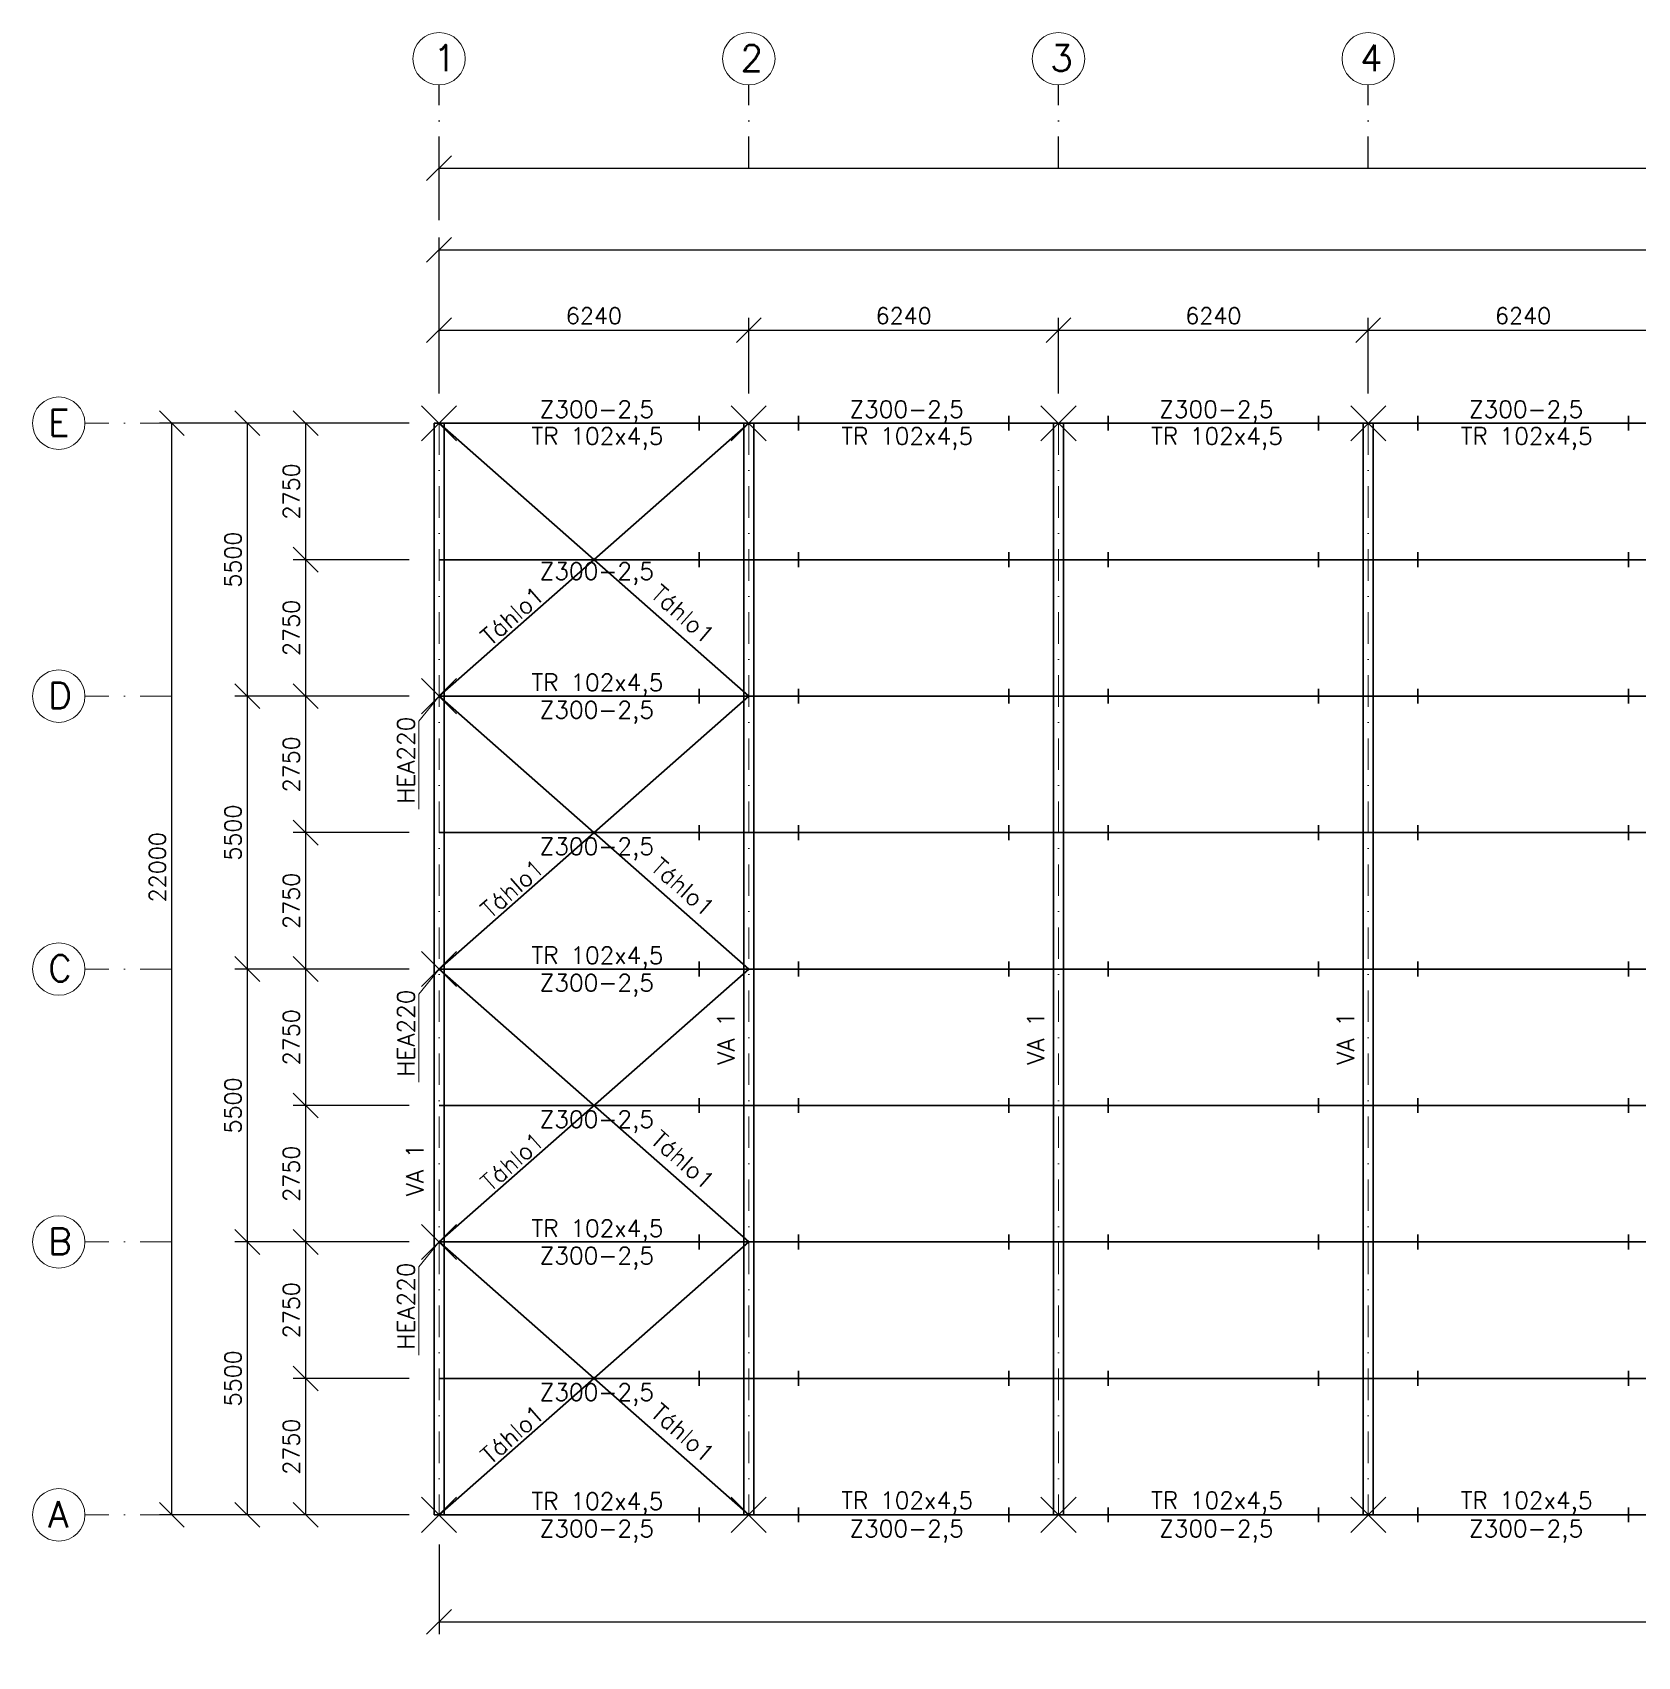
# Model space of a CAD drawing. Header units: millimetres. Extents: x 60091 to 157337, y -34158 to 48031.
# Drawn here: x 60091 to 92426, y 15302 to 48031 of the extents above; entities that cross this region are included whole.
import ezdxf

# ---------------------------------------------------------------- set-up
doc = ezdxf.new("R2010")
doc.units = ezdxf.units.MM
doc.header["$LTSCALE"] = 50
doc.linetypes.add('ČERCHOVANÁ', pattern=[25.4, 12.7, -6.35, 0, -6.35])
for name, color, linetype, lineweight in [('Kóty', 4, 'Continuous', 18), ('TENKÁ ČERCHOVANÁ ČÁRA', 60, 'ČERCHOVANÁ', 18), ('TLUSTÁ PLNÁ ČÁRA', 2, 'Continuous', 35), ('tlustá čára', 212, 'Continuous', 35), ('ztužidla plná', 104, 'Continuous', 35), ('šrafy', 7, 'Continuous', 13)]:
    doc.layers.add(name, color=color, linetype=linetype, lineweight=lineweight)
doc.layers.add('PDF_Geometrie', color=7, linetype='Continuous')
doc.styles.add('Romans', font='romans.shx')
doc.styles.get("Standard").update_dxf_attribs({"font": 'arial.ttf'})
doc.dimstyles.new('M 1-200', dxfattribs={"dimscale": 200, "dimtxt": 1.65, "dimasz": 2.5, "dimexe": 1.25, "dimexo": 3, "dimtad": 1, "dimtxsty": 'Romans', "dimblk": 'OBLIQUE', "dimcen": 2.5, "dimadec": 0, "dimazin": 0, "dimtfac": 1, "dimtmove": 0, "dimatfit": 3, "dimfxl": 1, "dimarcsym": 0})

# ---------------------------------------------------------------- blocks, each defined once
blk = doc.blocks.new('_Oblique')
at = {"color": 0, "linetype": 'ByBlock', "lineweight": -2}
blk.add_line((-0.5, -0.5), (0.5, 0.5), dxfattribs=at)
blk = doc.blocks.new('*D26')
at = {"layer": 'Defpoints', "color": 0, "transparency": 16777216}
for p in [(62898, 40156), (68281, 40156), (68281, 18156)]:
    blk.add_point(p, dxfattribs=at)
at = {"layer": 'Kóty', "color": 0, "lineweight": -2, "transparency": 16777216}
for p, q in [((67681, 40156), (62648, 40156)), ((62898, 18156), (62898, 40156)), ((67681, 18156), (62648, 18156))]:
    blk.add_line(p, q, dxfattribs=at)
at = {"layer": 'Kóty', "color": 0, "lineweight": -2, "transparency": 16777216, "xscale": 500, "yscale": 500, "zscale": 500}
for p, rotation in [((62898, 40156), 90), ((62898, 18156), 270)]:
    blk.add_blockref('_Oblique', p, dxfattribs=dict(at, rotation=rotation))
at = {"layer": 'Kóty', "color": 0, "transparency": 16777216, "insert": (62608, 31208), "char_height": 330, "attachment_point": 5, "rotation": 90, "style": 'Romans'}
blk.add_mtext('22000', dxfattribs=at)
blk = doc.blocks.new('*D27')
at = {"layer": 'Defpoints', "color": 0, "transparency": 16777216}
for p in [(64419, 40156), (68281, 40156), (68281, 34656)]:
    blk.add_point(p, dxfattribs=at)
at = {"layer": 'Kóty', "color": 0, "lineweight": -2, "transparency": 16777216}
for p, q in [((67681, 40156), (64169, 40156)), ((64419, 34656), (64419, 40156)), ((67681, 34656), (64169, 34656))]:
    blk.add_line(p, q, dxfattribs=at)
at = {"layer": 'Kóty', "color": 0, "lineweight": -2, "transparency": 16777216, "xscale": 500, "yscale": 500, "zscale": 500}
for p, rotation in [((64419, 40156), 90), ((64419, 34656), 270)]:
    blk.add_blockref('_Oblique', p, dxfattribs=dict(at, rotation=rotation))
at = {"layer": 'Kóty', "color": 0, "transparency": 16777216, "insert": (64129, 37406), "char_height": 330, "attachment_point": 5, "rotation": 90, "style": 'Romans'}
blk.add_mtext('5500', dxfattribs=at)
blk = doc.blocks.new('*D28')
at = {"layer": 'Defpoints', "color": 0, "transparency": 16777216}
for p in [(65595, 40156), (68281, 40156), (68281, 37406)]:
    blk.add_point(p, dxfattribs=at)
at = {"layer": 'Kóty', "color": 0, "lineweight": -2, "transparency": 16777216}
for p, q in [((67681, 40156), (65345, 40156)), ((65595, 37406), (65595, 40156)), ((67681, 37406), (65345, 37406))]:
    blk.add_line(p, q, dxfattribs=at)
at = {"layer": 'Kóty', "color": 0, "lineweight": -2, "transparency": 16777216, "xscale": 500, "yscale": 500, "zscale": 500}
for p, rotation in [((65595, 40156), 90), ((65595, 37406), 270)]:
    blk.add_blockref('_Oblique', p, dxfattribs=dict(at, rotation=rotation))
at = {"layer": 'Kóty', "color": 0, "transparency": 16777216, "insert": (65305, 38781), "char_height": 330, "attachment_point": 5, "rotation": 90, "style": 'Romans'}
blk.add_mtext('2750', dxfattribs=at)
blk = doc.blocks.new('*D29')
at = {"layer": 'Defpoints', "color": 0, "transparency": 16777216}
for p in [(65595, 37406), (68281, 37406), (68281, 34656)]:
    blk.add_point(p, dxfattribs=at)
at = {"layer": 'Kóty', "color": 0, "lineweight": -2, "transparency": 16777216}
for p, q in [((67681, 37406), (65345, 37406)), ((65595, 34656), (65595, 37406)), ((67681, 34656), (65345, 34656))]:
    blk.add_line(p, q, dxfattribs=at)
at = {"layer": 'Kóty', "color": 0, "lineweight": -2, "transparency": 16777216, "xscale": 500, "yscale": 500, "zscale": 500}
for p, rotation in [((65595, 37406), 90), ((65595, 34656), 270)]:
    blk.add_blockref('_Oblique', p, dxfattribs=dict(at, rotation=rotation))
at = {"layer": 'Kóty', "color": 0, "transparency": 16777216, "insert": (65305, 36031), "char_height": 330, "attachment_point": 5, "rotation": 90, "style": 'Romans'}
blk.add_mtext('2750', dxfattribs=at)
blk = doc.blocks.new('*D30')
at = {"layer": 'Defpoints', "color": 0, "transparency": 16777216}
for p in [(64419, 34656), (68281, 34656), (68281, 29156)]:
    blk.add_point(p, dxfattribs=at)
at = {"layer": 'Kóty', "color": 0, "lineweight": -2, "transparency": 16777216}
for p, q in [((67681, 34656), (64169, 34656)), ((64419, 29156), (64419, 34656)), ((67681, 29156), (64169, 29156))]:
    blk.add_line(p, q, dxfattribs=at)
at = {"layer": 'Kóty', "color": 0, "lineweight": -2, "transparency": 16777216, "xscale": 500, "yscale": 500, "zscale": 500}
for p, rotation in [((64419, 34656), 90), ((64419, 29156), 270)]:
    blk.add_blockref('_Oblique', p, dxfattribs=dict(at, rotation=rotation))
at = {"layer": 'Kóty', "color": 0, "transparency": 16777216, "insert": (64129, 31906), "char_height": 330, "attachment_point": 5, "rotation": 90, "style": 'Romans'}
blk.add_mtext('5500', dxfattribs=at)
blk = doc.blocks.new('*D31')
at = {"layer": 'Defpoints', "color": 0, "transparency": 16777216}
for p in [(65595, 34656), (68281, 34656), (68281, 31906)]:
    blk.add_point(p, dxfattribs=at)
at = {"layer": 'Kóty', "color": 0, "lineweight": -2, "transparency": 16777216}
for p, q in [((67681, 34656), (65345, 34656)), ((65595, 31906), (65595, 34656)), ((67681, 31906), (65345, 31906))]:
    blk.add_line(p, q, dxfattribs=at)
at = {"layer": 'Kóty', "color": 0, "lineweight": -2, "transparency": 16777216, "xscale": 500, "yscale": 500, "zscale": 500}
for p, rotation in [((65595, 34656), 90), ((65595, 31906), 270)]:
    blk.add_blockref('_Oblique', p, dxfattribs=dict(at, rotation=rotation))
at = {"layer": 'Kóty', "color": 0, "transparency": 16777216, "insert": (65305, 33281), "char_height": 330, "attachment_point": 5, "rotation": 90, "style": 'Romans'}
blk.add_mtext('2750', dxfattribs=at)
blk = doc.blocks.new('*D32')
at = {"layer": 'Defpoints', "color": 0, "transparency": 16777216}
for p in [(65595, 31906), (68281, 31906), (68281, 29156)]:
    blk.add_point(p, dxfattribs=at)
at = {"layer": 'Kóty', "color": 0, "lineweight": -2, "transparency": 16777216}
for p, q in [((67681, 31906), (65345, 31906)), ((65595, 29156), (65595, 31906)), ((67681, 29156), (65345, 29156))]:
    blk.add_line(p, q, dxfattribs=at)
at = {"layer": 'Kóty', "color": 0, "lineweight": -2, "transparency": 16777216, "xscale": 500, "yscale": 500, "zscale": 500}
for p, rotation in [((65595, 31906), 90), ((65595, 29156), 270)]:
    blk.add_blockref('_Oblique', p, dxfattribs=dict(at, rotation=rotation))
at = {"layer": 'Kóty', "color": 0, "transparency": 16777216, "insert": (65305, 30531), "char_height": 330, "attachment_point": 5, "rotation": 90, "style": 'Romans'}
blk.add_mtext('2750', dxfattribs=at)
blk = doc.blocks.new('*D33')
at = {"layer": 'Defpoints', "color": 0, "transparency": 16777216}
for p in [(64419, 29156), (68281, 29156), (68281, 23656)]:
    blk.add_point(p, dxfattribs=at)
at = {"layer": 'Kóty', "color": 0, "lineweight": -2, "transparency": 16777216}
for p, q in [((67681, 29156), (64169, 29156)), ((64419, 23656), (64419, 29156)), ((67681, 23656), (64169, 23656))]:
    blk.add_line(p, q, dxfattribs=at)
at = {"layer": 'Kóty', "color": 0, "lineweight": -2, "transparency": 16777216, "xscale": 500, "yscale": 500, "zscale": 500}
for p, rotation in [((64419, 29156), 90), ((64419, 23656), 270)]:
    blk.add_blockref('_Oblique', p, dxfattribs=dict(at, rotation=rotation))
at = {"layer": 'Kóty', "color": 0, "transparency": 16777216, "insert": (64129, 26406), "char_height": 330, "attachment_point": 5, "rotation": 90, "style": 'Romans'}
blk.add_mtext('5500', dxfattribs=at)
blk = doc.blocks.new('*D34')
at = {"layer": 'Defpoints', "color": 0, "transparency": 16777216}
for p in [(65595, 29156), (68281, 29156), (68281, 26406)]:
    blk.add_point(p, dxfattribs=at)
at = {"layer": 'Kóty', "color": 0, "lineweight": -2, "transparency": 16777216}
for p, q in [((67681, 29156), (65345, 29156)), ((65595, 26406), (65595, 29156)), ((67681, 26406), (65345, 26406))]:
    blk.add_line(p, q, dxfattribs=at)
at = {"layer": 'Kóty', "color": 0, "lineweight": -2, "transparency": 16777216, "xscale": 500, "yscale": 500, "zscale": 500}
for p, rotation in [((65595, 29156), 90), ((65595, 26406), 270)]:
    blk.add_blockref('_Oblique', p, dxfattribs=dict(at, rotation=rotation))
at = {"layer": 'Kóty', "color": 0, "transparency": 16777216, "insert": (65305, 27781), "char_height": 330, "attachment_point": 5, "rotation": 90, "style": 'Romans'}
blk.add_mtext('2750', dxfattribs=at)
blk = doc.blocks.new('*D35')
at = {"layer": 'Defpoints', "color": 0, "transparency": 16777216}
for p in [(65595, 26406), (68281, 26406), (68281, 23656)]:
    blk.add_point(p, dxfattribs=at)
at = {"layer": 'Kóty', "color": 0, "lineweight": -2, "transparency": 16777216}
for p, q in [((67681, 26406), (65345, 26406)), ((65595, 23656), (65595, 26406)), ((67681, 23656), (65345, 23656))]:
    blk.add_line(p, q, dxfattribs=at)
at = {"layer": 'Kóty', "color": 0, "lineweight": -2, "transparency": 16777216, "xscale": 500, "yscale": 500, "zscale": 500}
for p, rotation in [((65595, 26406), 90), ((65595, 23656), 270)]:
    blk.add_blockref('_Oblique', p, dxfattribs=dict(at, rotation=rotation))
at = {"layer": 'Kóty', "color": 0, "transparency": 16777216, "insert": (65305, 25031), "char_height": 330, "attachment_point": 5, "rotation": 90, "style": 'Romans'}
blk.add_mtext('2750', dxfattribs=at)
blk = doc.blocks.new('*D36')
at = {"layer": 'Defpoints', "color": 0, "transparency": 16777216}
for p in [(64419, 23656), (68281, 23656), (68281, 18156)]:
    blk.add_point(p, dxfattribs=at)
at = {"layer": 'Kóty', "color": 0, "lineweight": -2, "transparency": 16777216}
for p, q in [((67681, 23656), (64169, 23656)), ((64419, 18156), (64419, 23656)), ((67681, 18156), (64169, 18156))]:
    blk.add_line(p, q, dxfattribs=at)
at = {"layer": 'Kóty', "color": 0, "lineweight": -2, "transparency": 16777216, "xscale": 500, "yscale": 500, "zscale": 500}
for p, rotation in [((64419, 23656), 90), ((64419, 18156), 270)]:
    blk.add_blockref('_Oblique', p, dxfattribs=dict(at, rotation=rotation))
at = {"layer": 'Kóty', "color": 0, "transparency": 16777216, "insert": (64129, 20906), "char_height": 330, "attachment_point": 5, "rotation": 90, "style": 'Romans'}
blk.add_mtext('5500', dxfattribs=at)
blk = doc.blocks.new('*D37')
at = {"layer": 'Defpoints', "color": 0, "transparency": 16777216}
for p in [(65595, 23656), (68281, 23656), (68281, 20906)]:
    blk.add_point(p, dxfattribs=at)
at = {"layer": 'Kóty', "color": 0, "lineweight": -2, "transparency": 16777216}
for p, q in [((67681, 23656), (65345, 23656)), ((65595, 20906), (65595, 23656)), ((67681, 20906), (65345, 20906))]:
    blk.add_line(p, q, dxfattribs=at)
at = {"layer": 'Kóty', "color": 0, "lineweight": -2, "transparency": 16777216, "xscale": 500, "yscale": 500, "zscale": 500}
for p, rotation in [((65595, 23656), 90), ((65595, 20906), 270)]:
    blk.add_blockref('_Oblique', p, dxfattribs=dict(at, rotation=rotation))
at = {"layer": 'Kóty', "color": 0, "transparency": 16777216, "insert": (65305, 22281), "char_height": 330, "attachment_point": 5, "rotation": 90, "style": 'Romans'}
blk.add_mtext('2750', dxfattribs=at)
blk = doc.blocks.new('*D38')
at = {"layer": 'Defpoints', "color": 0, "transparency": 16777216}
for p in [(65595, 20906), (68281, 20906), (68281, 18156)]:
    blk.add_point(p, dxfattribs=at)
at = {"layer": 'Kóty', "color": 0, "lineweight": -2, "transparency": 16777216}
for p, q in [((67681, 20906), (65345, 20906)), ((65595, 18156), (65595, 20906)), ((67681, 18156), (65345, 18156))]:
    blk.add_line(p, q, dxfattribs=at)
at = {"layer": 'Kóty', "color": 0, "lineweight": -2, "transparency": 16777216, "xscale": 500, "yscale": 500, "zscale": 500}
for p, rotation in [((65595, 20906), 90), ((65595, 18156), 270)]:
    blk.add_blockref('_Oblique', p, dxfattribs=dict(at, rotation=rotation))
at = {"layer": 'Kóty', "color": 0, "transparency": 16777216, "insert": (65305, 19531), "char_height": 330, "attachment_point": 5, "rotation": 90, "style": 'Romans'}
blk.add_mtext('2750', dxfattribs=at)
blk = doc.blocks.new('*D39')
at = {"layer": 'Defpoints', "color": 0, "transparency": 16777216}
for p in [(74521, 42032), (68281, 40156), (74521, 40156)]:
    blk.add_point(p, dxfattribs=at)
at = {"layer": 'Kóty', "color": 0, "lineweight": -2, "transparency": 16777216}
for p, q in [((68281, 40756), (68281, 42282)), ((74521, 40756), (74521, 42282)), ((68281, 42032), (74521, 42032))]:
    blk.add_line(p, q, dxfattribs=at)
at = {"layer": 'Kóty', "color": 0, "lineweight": -2, "transparency": 16777216, "xscale": 500, "yscale": 500, "zscale": 500, "rotation": 180}
blk.add_blockref('_Oblique', (68281, 42032), dxfattribs=at)
at = {"layer": 'Kóty', "color": 0, "lineweight": -2, "transparency": 16777216, "xscale": 500, "yscale": 500, "zscale": 500}
blk.add_blockref('_Oblique', (74521, 42032), dxfattribs=at)
at = {"layer": 'Kóty', "color": 0, "transparency": 16777216, "insert": (71401, 42322), "char_height": 330, "attachment_point": 5, "style": 'Romans'}
blk.add_mtext('6240', dxfattribs=at)
blk = doc.blocks.new('*D40')
at = {"layer": 'Defpoints', "color": 0, "transparency": 16777216}
for p in [(80761, 42032), (74521, 40156), (80761, 40156)]:
    blk.add_point(p, dxfattribs=at)
at = {"layer": 'Kóty', "color": 0, "lineweight": -2, "transparency": 16777216}
for p, q in [((74521, 40756), (74521, 42282)), ((80761, 40756), (80761, 42282)), ((74521, 42032), (80761, 42032))]:
    blk.add_line(p, q, dxfattribs=at)
at = {"layer": 'Kóty', "color": 0, "lineweight": -2, "transparency": 16777216, "xscale": 500, "yscale": 500, "zscale": 500, "rotation": 180}
blk.add_blockref('_Oblique', (74521, 42032), dxfattribs=at)
at = {"layer": 'Kóty', "color": 0, "lineweight": -2, "transparency": 16777216, "xscale": 500, "yscale": 500, "zscale": 500}
blk.add_blockref('_Oblique', (80761, 42032), dxfattribs=at)
at = {"layer": 'Kóty', "color": 0, "transparency": 16777216, "insert": (77641, 42322), "char_height": 330, "attachment_point": 5, "style": 'Romans'}
blk.add_mtext('6240', dxfattribs=at)
blk = doc.blocks.new('*D41')
at = {"layer": 'Defpoints', "color": 0, "transparency": 16777216}
for p in [(124441, 43649), (68281, 40156), (124441, 40156)]:
    blk.add_point(p, dxfattribs=at)
at = {"layer": 'Kóty', "color": 0, "lineweight": -2, "transparency": 16777216}
for p, q in [((68281, 40756), (68281, 43899)), ((124441, 40756), (124441, 43899)), ((68281, 43649), (124441, 43649))]:
    blk.add_line(p, q, dxfattribs=at)
at = {"layer": 'Kóty', "color": 0, "lineweight": -2, "transparency": 16777216, "xscale": 500, "yscale": 500, "zscale": 500, "rotation": 180}
blk.add_blockref('_Oblique', (68281, 43649), dxfattribs=at)
at = {"layer": 'Kóty', "color": 0, "lineweight": -2, "transparency": 16777216, "xscale": 500, "yscale": 500, "zscale": 500}
blk.add_blockref('_Oblique', (124441, 43649), dxfattribs=at)
at = {"layer": 'Kóty', "color": 0, "transparency": 16777216, "insert": (96361, 43939), "char_height": 330, "attachment_point": 5, "style": 'Romans'}
blk.add_mtext('56160', dxfattribs=at)
blk = doc.blocks.new('*D42')
at = {"layer": 'Defpoints', "color": 0, "transparency": 16777216}
for p in [(124441, 45298), (68281, 43649), (124441, 42032)]:
    blk.add_point(p, dxfattribs=at)
at = {"layer": 'Kóty', "color": 0, "lineweight": -2, "transparency": 16777216}
for p, q in [((68281, 44249), (68281, 45548)), ((124441, 42632), (124441, 45548)), ((68281, 45298), (124441, 45298))]:
    blk.add_line(p, q, dxfattribs=at)
at = {"layer": 'Kóty', "color": 0, "lineweight": -2, "transparency": 16777216, "xscale": 500, "yscale": 500, "zscale": 500, "rotation": 180}
blk.add_blockref('_Oblique', (68281, 45298), dxfattribs=at)
at = {"layer": 'Kóty', "color": 0, "lineweight": -2, "transparency": 16777216, "xscale": 500, "yscale": 500, "zscale": 500}
blk.add_blockref('_Oblique', (124441, 45298), dxfattribs=at)
at = {"layer": 'Kóty', "color": 0, "transparency": 16777216, "insert": (96361, 45623), "char_height": 300, "attachment_point": 5, "style": 'Romans'}
blk.add_mtext('Sloupy HEA300 po 6,24m', dxfattribs=at)
blk = doc.blocks.new('*D43')
at = {"layer": 'Defpoints', "color": 0, "transparency": 16777216}
for p in [(93241, 42032), (87001, 40156), (93241, 40156)]:
    blk.add_point(p, dxfattribs=at)
at = {"layer": 'Kóty', "color": 0, "lineweight": -2, "transparency": 16777216}
for p, q in [((87001, 40756), (87001, 42282)), ((93241, 40756), (93241, 42282)), ((87001, 42032), (93241, 42032))]:
    blk.add_line(p, q, dxfattribs=at)
at = {"layer": 'Kóty', "color": 0, "lineweight": -2, "transparency": 16777216, "xscale": 500, "yscale": 500, "zscale": 500, "rotation": 180}
blk.add_blockref('_Oblique', (87001, 42032), dxfattribs=at)
at = {"layer": 'Kóty', "color": 0, "lineweight": -2, "transparency": 16777216, "xscale": 500, "yscale": 500, "zscale": 500}
blk.add_blockref('_Oblique', (93241, 42032), dxfattribs=at)
at = {"layer": 'Kóty', "color": 0, "transparency": 16777216, "insert": (90121, 42322), "char_height": 330, "attachment_point": 5, "style": 'Romans'}
blk.add_mtext('6240', dxfattribs=at)
blk = doc.blocks.new('*D44')
at = {"layer": 'Defpoints', "color": 0, "transparency": 16777216}
for p in [(87001, 42032), (80761, 40156), (87001, 40156)]:
    blk.add_point(p, dxfattribs=at)
at = {"layer": 'Kóty', "color": 0, "lineweight": -2, "transparency": 16777216}
for p, q in [((80761, 40756), (80761, 42282)), ((87001, 40756), (87001, 42282)), ((80761, 42032), (87001, 42032))]:
    blk.add_line(p, q, dxfattribs=at)
at = {"layer": 'Kóty', "color": 0, "lineweight": -2, "transparency": 16777216, "xscale": 500, "yscale": 500, "zscale": 500, "rotation": 180}
blk.add_blockref('_Oblique', (80761, 42032), dxfattribs=at)
at = {"layer": 'Kóty', "color": 0, "lineweight": -2, "transparency": 16777216, "xscale": 500, "yscale": 500, "zscale": 500}
blk.add_blockref('_Oblique', (87001, 42032), dxfattribs=at)
at = {"layer": 'Kóty', "color": 0, "transparency": 16777216, "insert": (83881, 42322), "char_height": 330, "attachment_point": 5, "style": 'Romans'}
blk.add_mtext('6240', dxfattribs=at)
blk = doc.blocks.new('*D50')
at = {"layer": 'Defpoints', "color": 0, "transparency": 16777216}
for p in [(68281, 18156), (124441, 18156), (124441, 16000)]:
    blk.add_point(p, dxfattribs=at)
at = {"layer": 'Kóty', "color": 0, "lineweight": -2, "transparency": 16777216}
for p, q in [((68281, 17556), (68281, 15750)), ((124441, 17556), (124441, 15750)), ((68281, 16000), (124441, 16000))]:
    blk.add_line(p, q, dxfattribs=at)
at = {"layer": 'Kóty', "color": 0, "lineweight": -2, "transparency": 16777216, "xscale": 500, "yscale": 500, "zscale": 500, "rotation": 180}
blk.add_blockref('_Oblique', (68281, 16000), dxfattribs=at)
at = {"layer": 'Kóty', "color": 0, "lineweight": -2, "transparency": 16777216, "xscale": 500, "yscale": 500, "zscale": 500}
blk.add_blockref('_Oblique', (124441, 16000), dxfattribs=at)
at = {"layer": 'Kóty', "color": 0, "transparency": 16777216, "insert": (96361, 16345), "char_height": 330, "attachment_point": 5, "style": 'Romans'}
blk.add_mtext('Sloupy HEA300 po 6,24m', dxfattribs=at)

msp = doc.modelspace()

# ---------------------------------------------------------------- linework, layer by layer
at = {"layer": 'PDF_Geometrie', "linetype": 'ČERCHOVANÁ'}
for p, q in [((68281.038, 45298.128), (68281.038, 46973.938)), ((74521.038, 45298.128), (74521.038, 46973.938)), ((80761.038, 45298.128), (80761.038, 46973.938)), ((87001.038, 45298.128), (87001.038, 46973.938))]:
    msp.add_line(p, q, dxfattribs=at)
at = {"layer": 'TENKÁ ČERCHOVANÁ ČÁRA'}
for p, q in [((68281.038, 40156.377), (68281.038, 18156.377)), ((74521.038, 40156.377), (74521.038, 18156.377)), ((80761.038, 40156.377), (80761.038, 18156.377)), ((87001.038, 40156.377), (87001.038, 18156.377))]:
    msp.add_line(p, q, dxfattribs=at)
at = {"layer": 'TLUSTÁ PLNÁ ČÁRA'}
for p, q in [((124441.038, 40156.377), (68281.038, 40156.377)), ((68281.038, 18156.377), (124441.038, 18156.377))]:
    msp.add_line(p, q, dxfattribs=at)
at = {"layer": 'tlustá čára'}
for p, q in [((67927.484, 40509.931), (68634.591, 39802.824)), ((67927.484, 39802.824), (68634.591, 40509.931)), ((73521.038, 40006.377), (73521.038, 40306.377)), ((74167.484, 40509.931), (74874.591, 39802.824)), ((74167.484, 39802.824), (74874.591, 40509.931)), ((75521.038, 40006.377), (75521.038, 40306.377)), ((79761.038, 40006.377), (79761.038, 40306.377)), ((80407.484, 40509.931), (81114.591, 39802.824)), ((80407.484, 39802.824), (81114.591, 40509.931)), ((81761.038, 40006.377), (81761.038, 40306.377)), ((86001.038, 40006.377), (86001.038, 40306.377)), ((86647.484, 40509.931), (87354.591, 39802.824)), ((86647.484, 39802.824), (87354.591, 40509.931)), ((88001.038, 40006.377), (88001.038, 40306.377)), ((92241.038, 40006.377), (92241.038, 40306.377)), ((68181.038, 40156.377), (68181.038, 18156.377)), ((68181.038, 40156.377), (68381.038, 40156.377)), ((68381.038, 18156.377), (68381.038, 40156.377)), ((74421.038, 40156.377), (74421.038, 18156.377)), ((74421.038, 40156.377), (74621.038, 40156.377)), ((74621.038, 18156.377), (74621.038, 40156.377)), ((80661.038, 40156.377), (80661.038, 18156.377)), ((80661.038, 40156.377), (80861.038, 40156.377)), ((80861.038, 18156.377), (80861.038, 40156.377)), ((86901.038, 40156.377), (86901.038, 18156.377)), ((86901.038, 40156.377), (87101.038, 40156.377)), ((87101.038, 18156.377), (87101.038, 40156.377)), ((68281.038, 37406.377), (124441.038, 37406.377)), ((73521.038, 37256.377), (73521.038, 37556.377)), ((75521.038, 37256.377), (75521.038, 37556.377)), ((79761.038, 37256.377), (79761.038, 37556.377)), ((81761.038, 37256.377), (81761.038, 37556.377)), ((86001.038, 37256.377), (86001.038, 37556.377)), ((88001.038, 37256.377), (88001.038, 37556.377)), ((92241.038, 37256.377), (92241.038, 37556.377)), ((67927.484, 35009.931), (68634.591, 34302.824)), ((67927.484, 34302.824), (68634.591, 35009.931)), ((73521.038, 34506.377), (73521.038, 34806.377)), ((75521.038, 34506.377), (75521.038, 34806.377)), ((79761.038, 34506.377), (79761.038, 34806.377)), ((81761.038, 34506.377), (81761.038, 34806.377)), ((86001.038, 34506.377), (86001.038, 34806.377)), ((88001.038, 34506.377), (88001.038, 34806.377)), ((92241.038, 34506.377), (92241.038, 34806.377)), ((68281.038, 34656.377), (124441.038, 34656.377)), ((68281.038, 31906.377), (124441.038, 31906.377)), ((73521.038, 31756.377), (73521.038, 32056.377)), ((75521.038, 31756.377), (75521.038, 32056.377)), ((79761.038, 31756.377), (79761.038, 32056.377)), ((81761.038, 31756.377), (81761.038, 32056.377)), ((86001.038, 31756.377), (86001.038, 32056.377)), ((88001.038, 31756.377), (88001.038, 32056.377)), ((92241.038, 31756.377), (92241.038, 32056.377)), ((67927.484, 29509.931), (68634.591, 28802.824)), ((67927.484, 28802.824), (68634.591, 29509.931)), ((68281.038, 29156.377), (124441.038, 29156.377)), ((73521.038, 29006.377), (73521.038, 29306.377)), ((75521.038, 29006.377), (75521.038, 29306.377)), ((79761.038, 29006.377), (79761.038, 29306.377)), ((81761.038, 29006.377), (81761.038, 29306.377)), ((86001.038, 29006.377), (86001.038, 29306.377)), ((88001.038, 29006.377), (88001.038, 29306.377)), ((92241.038, 29006.377), (92241.038, 29306.377)), ((73521.038, 26256.377), (73521.038, 26556.377)), ((75521.038, 26256.377), (75521.038, 26556.377)), ((79761.038, 26256.377), (79761.038, 26556.377)), ((81761.038, 26256.377), (81761.038, 26556.377)), ((86001.038, 26256.377), (86001.038, 26556.377)), ((88001.038, 26256.377), (88001.038, 26556.377)), ((92241.038, 26256.377), (92241.038, 26556.377)), ((68281.038, 26406.377), (124441.038, 26406.377)), ((67927.484, 24009.931), (68634.591, 23302.824)), ((67927.484, 23302.824), (68634.591, 24009.931)), ((68281.038, 23656.377), (124441.038, 23656.377)), ((73521.038, 23506.377), (73521.038, 23806.377)), ((75521.038, 23506.377), (75521.038, 23806.377)), ((79761.038, 23506.377), (79761.038, 23806.377)), ((81761.038, 23506.377), (81761.038, 23806.377)), ((86001.038, 23506.377), (86001.038, 23806.377)), ((88001.038, 23506.377), (88001.038, 23806.377)), ((92241.038, 23506.377), (92241.038, 23806.377)), ((73521.038, 20756.377), (73521.038, 21056.377)), ((75521.038, 20756.377), (75521.038, 21056.377)), ((79761.038, 20756.377), (79761.038, 21056.377)), ((81761.038, 20756.377), (81761.038, 21056.377)), ((86001.038, 20756.377), (86001.038, 21056.377)), ((88001.038, 20756.377), (88001.038, 21056.377)), ((92241.038, 20756.377), (92241.038, 21056.377)), ((68281.038, 20906.377), (124441.038, 20906.377)), ((67927.484, 18509.931), (68634.591, 17802.824)), ((67927.484, 17802.824), (68634.591, 18509.931)), ((74167.484, 18509.931), (74874.591, 17802.824)), ((74167.484, 17802.824), (74874.591, 18509.931)), ((80407.484, 18509.931), (81114.591, 17802.824)), ((80407.484, 17802.824), (81114.591, 18509.931)), ((86647.484, 18509.931), (87354.591, 17802.824)), ((86647.484, 17802.824), (87354.591, 18509.931)), ((68181.038, 18156.377), (68381.038, 18156.377)), ((73521.038, 18006.377), (73521.038, 18306.377)), ((74421.038, 18156.377), (74621.038, 18156.377)), ((75521.038, 18006.377), (75521.038, 18306.377)), ((79761.038, 18006.377), (79761.038, 18306.377)), ((80661.038, 18156.377), (80861.038, 18156.377)), ((81761.038, 18006.377), (81761.038, 18306.377)), ((86001.038, 18006.377), (86001.038, 18306.377)), ((86901.038, 18156.377), (87101.038, 18156.377)), ((88001.038, 18006.377), (88001.038, 18306.377)), ((92241.038, 18006.377), (92241.038, 18306.377))]:
    msp.add_line(p, q, dxfattribs=at)
at = {"layer": 'ztužidla plná'}
for p, q in [((68281.038, 40156.377), (74521.038, 34656.377)), ((74521.038, 40156.377), (68281.038, 34656.377)), ((68281.038, 34656.377), (74521.038, 29156.377)), ((74521.038, 34656.377), (68281.038, 29156.377)), ((68281.038, 29156.377), (74521.038, 23656.377)), ((74521.038, 29156.377), (68281.038, 23656.377)), ((68281.038, 23656.377), (74521.038, 18156.377)), ((74521.038, 23656.377), (68281.038, 18156.377))]:
    msp.add_line(p, q, dxfattribs=at)
at = {"layer": 'šrafy', "linetype": 'ČERCHOVANÁ'}
for p, q in [((62897.662, 40156.377), (61147.662, 40156.377)), ((62897.662, 34656.377), (61147.662, 34656.377)), ((62897.662, 29156.377), (61147.662, 29156.377)), ((62897.662, 23656.377), (61147.662, 23656.377)), ((62897.662, 18156.377), (61147.662, 18156.377))]:
    msp.add_line(p, q, dxfattribs=at)
at = {"layer": 'šrafy'}
for p, q in [((67876.351, 34152.188), (68281.038, 34656.377)), ((67876.351, 32377.981), (67876.351, 34152.188)), ((67876.351, 28652.188), (68281.038, 29156.377)), ((67876.351, 26877.981), (67876.351, 28652.188)), ((67876.351, 23152.188), (68281.038, 23656.377)), ((67876.351, 21377.981), (67876.351, 23152.188))]:
    msp.add_line(p, q, dxfattribs=at)
for centre in [(68281.038, 47502.474), (74521.038, 47502.474), (80761.038, 47502.474), (87001.038, 47502.474), (60619.126, 40156.377), (60619.126, 34656.377), (60619.126, 29156.377), (60619.126, 23656.377), (60619.126, 18156.377)]:
    msp.add_circle(centre, 528.536, dxfattribs=at)

# ---------------------------------------------------------------- texts
at = {"layer": 'šrafy', "attachment_point": 1}
for s, width, gutter_width, heights, insert, char_height in [('{\\Fromans|c238;1}', 3051.14647, 44.045, [0], (68166.894, 47778.98), 528.53605), ('{\\Fromans|c0;2}', 3051.14647, 44.045, [0], (74355.209, 47778.98), 528.53605), ('{\\Fromans|c0;3}', 3051.14647, 44.045, [0], (80595.209, 47778.98), 528.53605), ('{\\Fromans|c0;4}', 3051.14647, 44.045, [0], (86835.209, 47778.98), 528.53605), ('\\A1;{\\Fromans|c238;\\H1.5x;Z\\Fromans|c0;3\\Fromans|c238;00-2\\Fromans|c0;,5}', 8123.42907, 14.348, [4633.313], (70309.969, 40610.716), 229.56093), ('\\A1;{\\Fromans|c238;\\H1.5x;Z\\Fromans|c0;3\\Fromans|c238;00-2\\Fromans|c0;,5}', 8123.42907, 14.348, [4633.313], (76549.969, 40610.716), 229.56093), ('\\A1;{\\Fromans|c238;\\H1.5x;Z\\Fromans|c0;3\\Fromans|c238;00-2\\Fromans|c0;,5}', 8123.42907, 14.348, [4633.313], (82789.969, 40610.716), 229.56093), ('\\A1;{\\Fromans|c238;\\H1.5x;Z\\Fromans|c0;3\\Fromans|c238;00-2\\Fromans|c0;,5}', 8123.42907, 14.348, [4633.313], (89029.969, 40610.716), 229.56093), ('{\\Fromans|c0;E}', 3051.14647, 44.045, [0], (60406.035, 40432.884), 528.53605), ('\\A1;{\\Fromans|c238;\\H1.5x;TR \\Fromans|c0;102x4,5}', 8123.42907, 14.348, [4633.313], (70144.857, 40069.974), 229.56093), ('\\A1;{\\Fromans|c238;\\H1.5x;TR \\Fromans|c0;102x4,5}', 8123.42907, 14.348, [4633.313], (76384.857, 40069.974), 229.56093), ('\\A1;{\\Fromans|c238;\\H1.5x;TR \\Fromans|c0;102x4,5}', 8123.42907, 14.348, [4633.313], (82624.857, 40069.974), 229.56093), ('\\A1;{\\Fromans|c238;\\H1.5x;TR \\Fromans|c0;102x4,5}', 8123.42907, 14.348, [4633.313], (88864.857, 40069.974), 229.56093), ('\\A1;{\\Fromans|c238;\\H1.5x;Z\\Fromans|c0;3\\Fromans|c238;00-2\\Fromans|c0;,5}', 8123.42907, 14.348, [4633.313], (70309.969, 37346.411), 229.56093), ('\\A1;{\\Fromans|c238;\\H1.5x;TR \\Fromans|c0;102x4,5}', 8123.42907, 14.348, [4633.313], (70144.857, 35104.601), 229.56093), ('{\\Fromans|c0;D}', 3051.14647, 44.045, [0], (60406.035, 34932.884), 528.53605), ('\\A1;{\\Fromans|c238;\\H1.5x;Z\\Fromans|c0;3\\Fromans|c238;00-2\\Fromans|c0;,5}', 8123.42907, 14.348, [4633.313], (70309.969, 34552.003), 229.56093), ('\\A1;{\\Fromans|c238;\\H1.5x;Z\\Fromans|c0;3\\Fromans|c238;00-2\\Fromans|c0;,5}', 8123.42907, 14.348, [4633.313], (70309.969, 31802.003), 229.56093), ('\\A1;{\\Fromans|c238;\\H1.5x;TR \\Fromans|c0;102x4,5}', 8123.42907, 14.348, [4633.313], (70144.857, 29604.601), 229.56093), ('{\\Fromans|c0;C}', 3051.14647, 44.045, [0], (60406.035, 29432.884), 528.53605), ('\\A1;{\\Fromans|c238;\\H1.5x;Z\\Fromans|c0;3\\Fromans|c238;00-2\\Fromans|c0;,5}', 8123.42907, 14.348, [4633.313], (70309.969, 29052.003), 229.56093), ('\\A1;{\\Fromans|c238;\\H1.5x;Z\\Fromans|c0;3\\Fromans|c238;00-2\\Fromans|c0;,5}', 8123.42907, 14.348, [4633.313], (70309.969, 26302.003), 229.56093), ('{\\Fromans|c0;B}', 3051.14647, 44.045, [0], (60406.035, 23932.884), 528.53605), ('\\A1;{\\Fromans|c238;\\H1.5x;TR \\Fromans|c0;102x4,5}', 8123.42907, 14.348, [4633.313], (70144.857, 24104.601), 229.56093), ('\\A1;{\\Fromans|c238;\\H1.5x;Z\\Fromans|c0;3\\Fromans|c238;00-2\\Fromans|c0;,5}', 8123.42907, 14.348, [4633.313], (70309.969, 23552.003), 229.56093), ('\\A1;{\\Fromans|c238;\\H1.5x;Z\\Fromans|c0;3\\Fromans|c238;00-2\\Fromans|c0;,5}', 8123.42907, 14.348, [4633.313], (70309.969, 20802.003), 229.56093), ('{\\Fromans|c238;A}', 3051.14647, 44.045, [0], (60406.035, 18432.884), 528.53605), ('\\A1;{\\Fromans|c238;\\H1.5x;TR \\Fromans|c0;102x4,5}', 8123.42907, 14.348, [4633.313], (70144.857, 18604.601), 229.56093), ('\\A1;{\\Fromans|c238;\\H1.5x;TR \\Fromans|c0;102x4,5}', 8123.42907, 14.348, [4633.313], (76384.857, 18622.061), 229.56093), ('\\A1;{\\Fromans|c238;\\H1.5x;TR \\Fromans|c0;102x4,5}', 8123.42907, 14.348, [4633.313], (82624.857, 18622.061), 229.56093), ('\\A1;{\\Fromans|c238;\\H1.5x;TR \\Fromans|c0;102x4,5}', 8123.42907, 14.348, [4633.313], (88864.857, 18622.061), 229.56093), ('\\A1;{\\Fromans|c238;\\H1.5x;Z\\Fromans|c0;3\\Fromans|c238;00-2\\Fromans|c0;,5}', 8123.42907, 14.348, [4633.313], (70309.969, 18052.003), 229.56093), ('\\A1;{\\Fromans|c238;\\H1.5x;Z\\Fromans|c0;3\\Fromans|c238;00-2\\Fromans|c0;,5}', 8123.42907, 14.348, [4633.313], (76549.969, 18052.003), 229.56093), ('\\A1;{\\Fromans|c238;\\H1.5x;Z\\Fromans|c0;3\\Fromans|c238;00-2\\Fromans|c0;,5}', 8123.42907, 14.348, [4633.313], (82789.969, 18052.003), 229.56093), ('\\A1;{\\Fromans|c238;\\H1.5x;Z\\Fromans|c0;3\\Fromans|c238;00-2\\Fromans|c0;,5}', 8123.42907, 14.348, [4633.313], (89029.969, 18052.003), 229.56093)]:
    msp.add_mtext_dynamic_manual_height_columns(s, width=width, gutter_width=gutter_width, heights=heights, dxfattribs=dict(at, insert=insert, char_height=char_height))
at = {"layer": 'šrafy', "char_height": 229.56093, "attachment_point": 1}
for s, insert, rotation in [('\\A1;{\\Fromans|c238;\\H1.5x;Táhlo1}', (69086.872, 35913.318), 41.3932829), ('\\A1;{\\Fromans|c238;\\H1.5x;Táhlo1}', (72747.797, 36930.209), 318.6067171), ('\\A1;{\\Fromans|c238;\\H1.5x;HEA220}', (67442.613, 32486.519), 90), ('\\A1;{\\Fromans|c238;\\H1.5x;Táhlo1}', (72747.797, 31430.209), 318.6067171), ('\\A1;{\\Fromans|c238;\\H1.5x;Táhlo1}', (69086.872, 30413.318), 41.3932829), ('\\A1;{\\Fromans|c238;\\H1.5x;HEA220}', (67442.613, 26986.519), 90), ('\\A1;{\\Fromans|c238;\\H1.5x;VA 1}', (73890.724, 27227.572), 90), ('\\A1;{\\Fromans|c238;\\H1.5x;VA 1}', (80130.724, 27227.572), 90), ('\\A1;{\\Fromans|c238;\\H1.5x;VA 1}', (86370.724, 27227.572), 90), ('\\A1;{\\Fromans|c238;\\H1.5x;Táhlo1}', (72747.797, 25930.209), 318.6067171), ('\\A1;{\\Fromans|c238;\\H1.5x;Táhlo1}', (69086.872, 24913.318), 41.3932829), ('\\A1;{\\Fromans|c238;\\H1.5x;VA 1}', (67622.107, 24576.626), 90), ('\\A1;{\\Fromans|c238;\\H1.5x;HEA220}', (67442.613, 21486.519), 90), ('\\A1;{\\Fromans|c238;\\H1.5x;Táhlo1}', (69086.872, 19413.318), 41.3932829), ('\\A1;{\\Fromans|c238;\\H1.5x;Táhlo1}', (72747.797, 20430.209), 318.6067171)]:
    msp.add_mtext_dynamic_manual_height_columns(s, width=8123.42907, gutter_width=14.348, heights=[4633.313], dxfattribs=dict(at, insert=insert, rotation=rotation))

# ---------------------------------------------------------------- dimensions: what is measured, and where the dimension line sits
at = {"layer": 'Kóty'}
dim = msp.add_linear_dim(base=(124441.038, 45298.128), p1=(68281.038, 43649.028), p2=(124441.038, 42031.694), text='Sloupy HEA300 po 6,24m', dimstyle='M 1-200', override={"dimtxt": 1.5}, dxfattribs=at)
dim.commit()
dim.dimension.update_dxf_attribs({"geometry": '*D42', "text_midpoint": (96361.038, 45623.128)})
for base, p1, p2, picture, middle in [((124441.038, 43649.028), (68281.038, 40156.377), (124441.038, 40156.377), '*D41', (96361.038, 43939.028)), ((74521.038, 42031.694), (68281.038, 40156.377), (74521.038, 40156.377), '*D39', (71401.038, 42321.694)), ((80761.038, 42031.694), (74521.038, 40156.377), (80761.038, 40156.377), '*D40', (77641.038, 42321.694))]:
    dim = msp.add_linear_dim(base=base, p1=p1, p2=p2, dimstyle='M 1-200', dxfattribs=at)
    dim.commit()
    dim.dimension.update_dxf_attribs({"geometry": picture, "text_midpoint": middle})
for base, p1, p2, picture, middle in [((87001.038, 42031.694), (80761.038, 40156.377), (87001.038, 40156.377), '*D44', (83881.038, 42321.694)), ((93241.038, 42031.694), (87001.038, 40156.377), (93241.038, 40156.377), '*D43', (90121.038, 42321.694))]:
    dim = msp.add_linear_dim(base=base, p1=p1, p2=p2, dimstyle='M 1-200', override={"dimtmove": 1}, dxfattribs=at)
    dim.commit()
    dim.dimension.update_dxf_attribs({"geometry": picture, "text_midpoint": middle})
dim = msp.add_linear_dim(base=(62897.662, 40156.377), p1=(68281.038, 18156.377), p2=(68281.038, 40156.377), angle=90, dimstyle='M 1-200', dxfattribs=at)
dim.commit()
dim.dimension.update_dxf_attribs({"geometry": '*D26', "text_midpoint": (62897.662, 31208.27), "dimtype": 160})
for base, p1, p2, picture, middle in [((64419.144, 40156.377), (68281.038, 34656.377), (68281.038, 40156.377), '*D27', (64129.144, 37406.377)), ((65594.622, 40156.377), (68281.038, 37406.377), (68281.038, 40156.377), '*D28', (65304.622, 38781.377)), ((65594.622, 37406.377), (68281.038, 34656.377), (68281.038, 37406.377), '*D29', (65304.622, 36031.377)), ((64419.144, 34656.377), (68281.038, 29156.377), (68281.038, 34656.377), '*D30', (64129.144, 31906.377)), ((65594.622, 34656.377), (68281.038, 31906.377), (68281.038, 34656.377), '*D31', (65304.622, 33281.377)), ((65594.622, 31906.377), (68281.038, 29156.377), (68281.038, 31906.377), '*D32', (65304.622, 30531.377)), ((64419.144, 29156.377), (68281.038, 23656.377), (68281.038, 29156.377), '*D33', (64129.144, 26406.377)), ((65594.622, 29156.377), (68281.038, 26406.377), (68281.038, 29156.377), '*D34', (65304.622, 27781.377)), ((65594.622, 26406.377), (68281.038, 23656.377), (68281.038, 26406.377), '*D35', (65304.622, 25031.377)), ((64419.144, 23656.377), (68281.038, 18156.377), (68281.038, 23656.377), '*D36', (64129.144, 20906.377)), ((65594.622, 23656.377), (68281.038, 20906.377), (68281.038, 23656.377), '*D37', (65304.622, 22281.377)), ((65594.622, 20906.377), (68281.038, 18156.377), (68281.038, 20906.377), '*D38', (65304.622, 19531.377))]:
    dim = msp.add_linear_dim(base=base, p1=p1, p2=p2, angle=90, dimstyle='M 1-200', override={"dimtmove": 1}, dxfattribs=at)
    dim.commit()
    dim.dimension.update_dxf_attribs({"geometry": picture, "text_midpoint": middle})
dim = msp.add_linear_dim(base=(124441.038, 15999.772), p1=(68281.038, 18156.377), p2=(124441.038, 18156.377), text='Sloupy HEA300 po 6,24m', dimstyle='M 1-200', dxfattribs=at)
dim.commit()
dim.dimension.update_dxf_attribs({"geometry": '*D50', "text_midpoint": (96361.038, 16344.772)})

doc.saveas('drawing.dxf')
